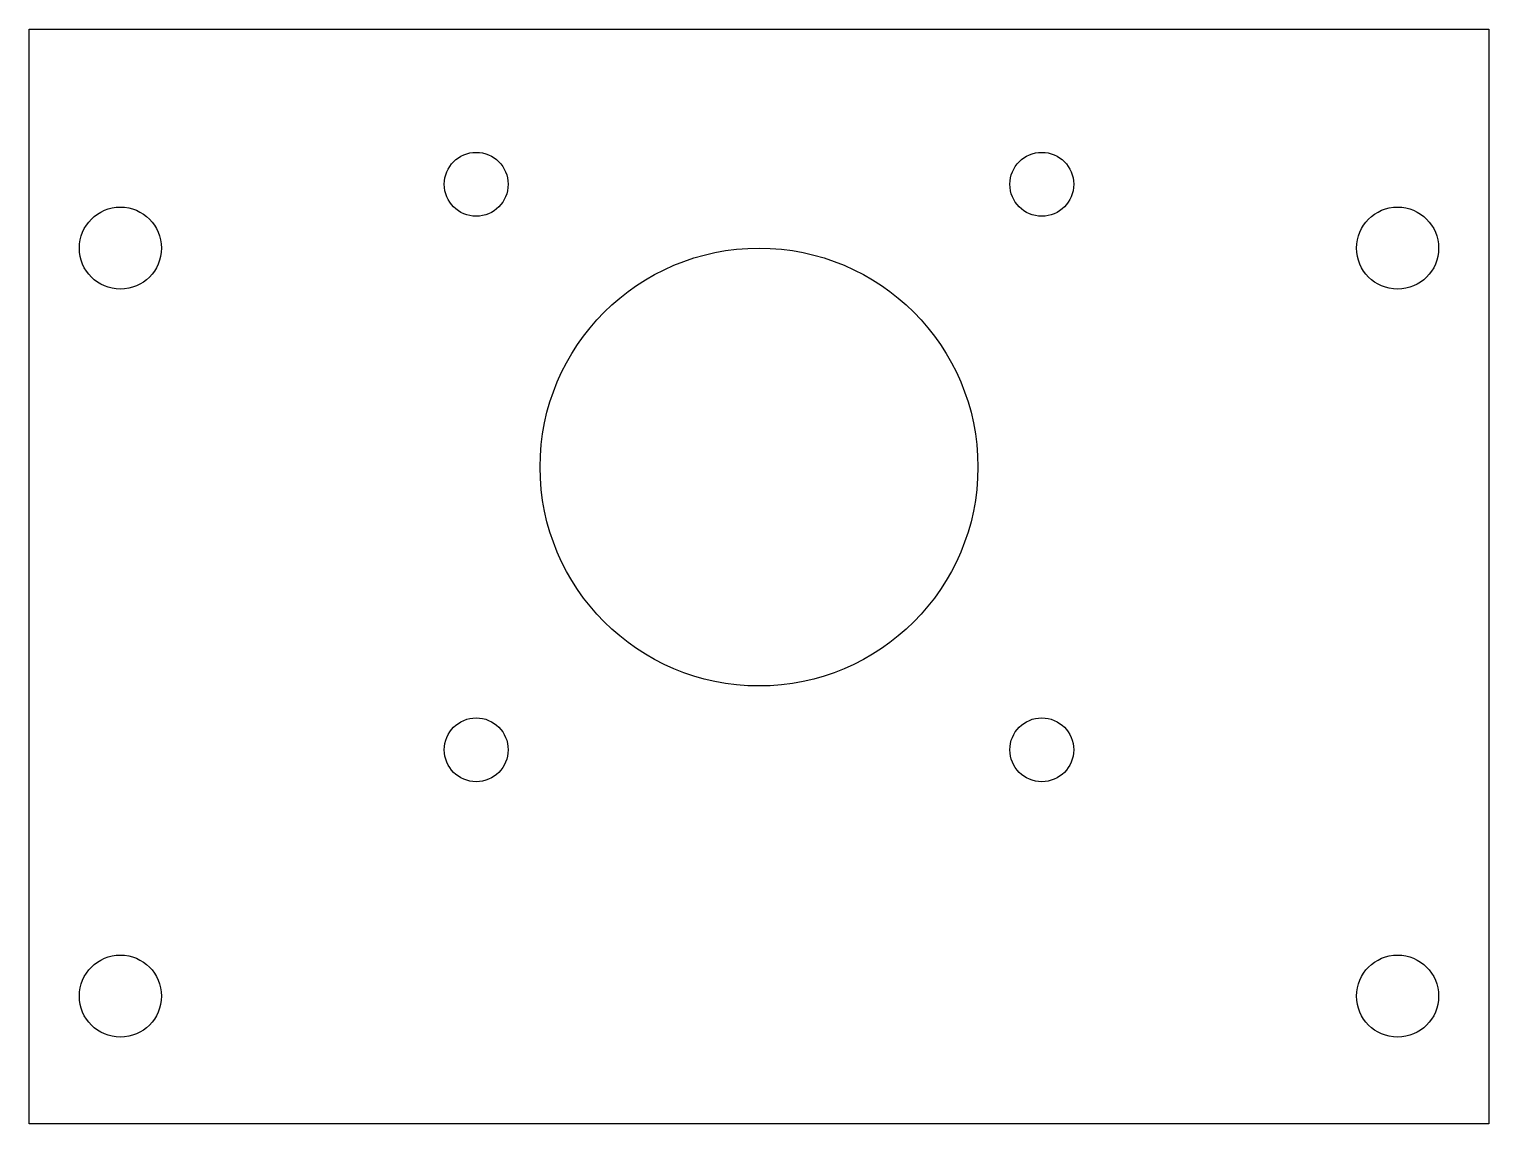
# Model space of a CAD drawing. Header units: millimetres. Extents: x 0 to 80, y 0 to 60.
import ezdxf

# ---------------------------------------------------------------- set-up
doc = ezdxf.new("R2010")
doc.units = ezdxf.units.MM

msp = doc.modelspace()

# ---------------------------------------------------------------- linework, layer by layer
for p, q in [((0, 0), (0, 60)), ((0, 60), (80, 60)), ((80, 60), (80, 0)), ((80, 0), (0, 0))]:
    msp.add_line(p, q)
for centre, radius in [((24.5, 51.5), 1.75), ((55.5, 51.5), 1.75), ((5, 48), 2.25), ((75, 48), 2.25), ((40, 36), 12), ((24.5, 20.5), 1.75), ((55.5, 20.5), 1.75), ((5, 7), 2.25), ((75, 7), 2.25)]:
    msp.add_circle(centre, radius)

doc.saveas('drawing.dxf')
